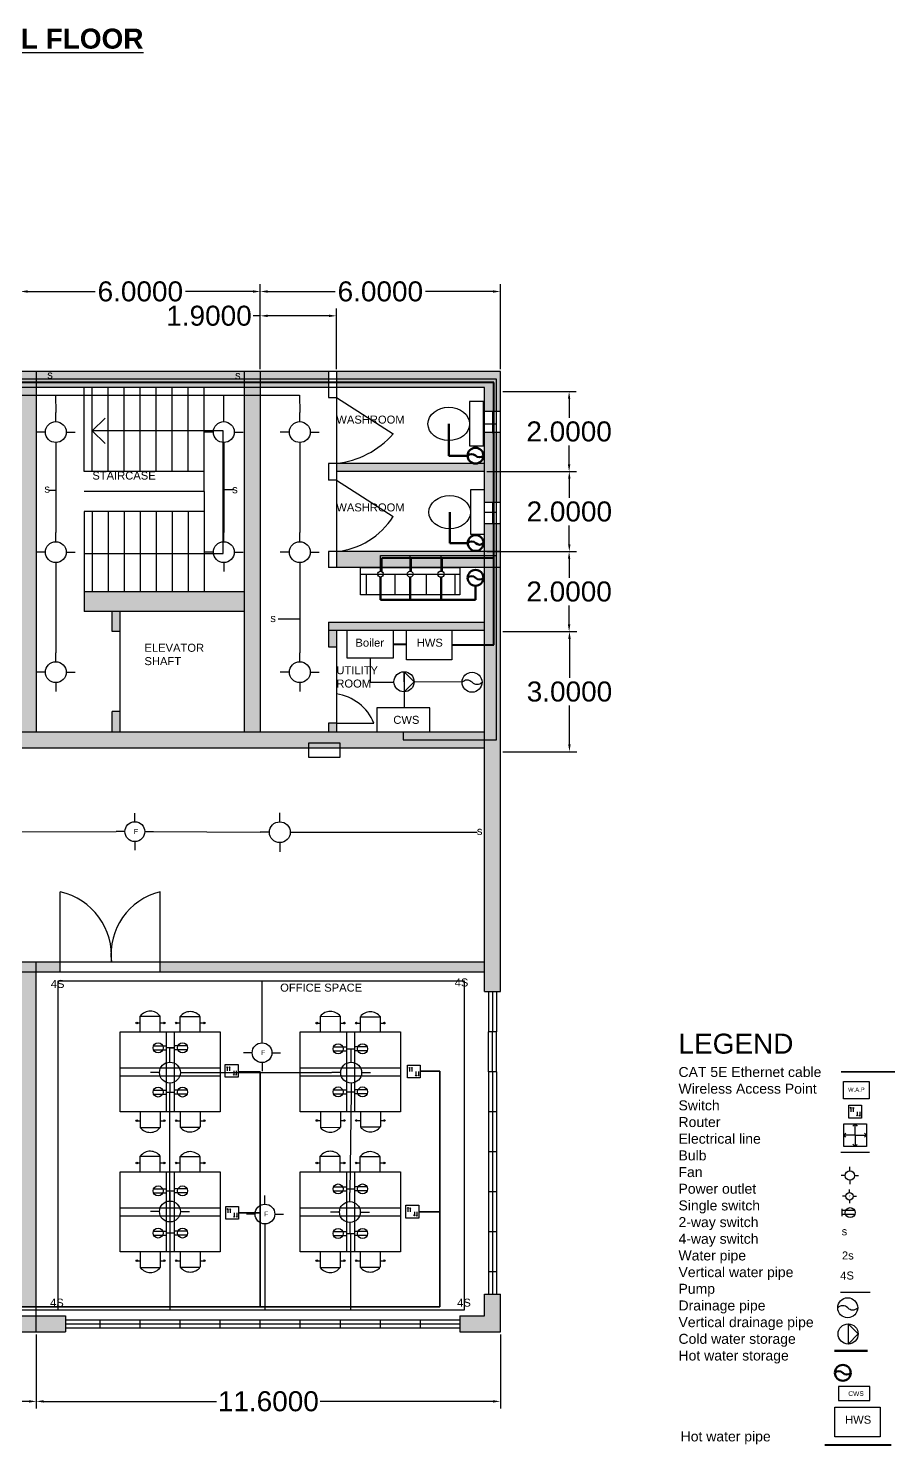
# Model space of a CAD drawing. Header units: inches. Extents: x 1.2 to 84.8, y -17.1 to 37.6.
# Drawn here: x 21.2 to 42.86, y 2.18 to 37.58 of the extents above; entities that cross this region are included whole.
import ezdxf

# ---------------------------------------------------------------- set-up
doc = ezdxf.new("R2010")
doc.units = ezdxf.units.IN
doc.header["$MEASUREMENT"] = 0
doc.header["$PDMODE"] = 3
doc.header["$PDSIZE"] = -20
for name, color, linetype, lineweight in [('Cold water supply', 170, 'Continuous', 30), ('Drainage', 67, 'Continuous', 53), ('Electricity Supply', 240, 'Continuous', 30), ('Hot water supply', 244, 'Continuous', 40), ('Internet Supply', 140, 'Continuous', 35)]:
    doc.layers.add(name, color=color, linetype=linetype, lineweight=lineweight)
doc.styles.get("Standard").update_dxf_attribs({"font": 'arial.ttf'})
doc.dimstyles.get("Standard").update_dxf_attribs({"dimtxt": 0.5, "dimasz": 0.18, "dimexe": 0.18, "dimexo": 0.0625, "dimgap": 0.09, "dimtad": 0, "dimtih": 1, "dimtoh": 1, "dimdec": 4, "dimzin": 0, "dimdsep": 46, "dimtxsty": 'Standard', "dimcen": 0.09, "dimadec": 0, "dimazin": 0, "dimtfac": 1, "dimtdec": 4, "dimtofl": 0, "dimtmove": 0, "dimatfit": 3, "dimfxl": 1, "dimtolj": 1, "dimtzin": 0, "dimarcsym": 0})

# ---------------------------------------------------------------- blocks, each defined once
blk = doc.blocks.new('*D4')
at = {"color": 0, "lineweight": -2, "transparency": 16777216}
for p, q in [((21, 29.062), (21, 31.18)), ((27, 29.062), (27, 31.18)), ((21.18, 31), (22.872, 31)), ((26.82, 31), (25.128, 31))]:
    blk.add_line(p, q, dxfattribs=at)
at = {"color": 0, "transparency": 16777216}
for points in [[(21.18, 31.03), (21.18, 30.97), (21, 31)], [(26.82, 31.03), (26.82, 30.97), (27, 31)]]:
    blk.add_solid(points, dxfattribs=at)
at = {"layer": 'Defpoints', "color": 0, "transparency": 16777216}
for p in [(27, 31), (21, 29), (27, 29)]:
    blk.add_point(p, dxfattribs=at)
at = {"color": 0, "transparency": 16777216, "insert": (24, 31), "char_height": 0.5, "attachment_point": 5}
blk.add_mtext('\\A1;6.0000', dxfattribs=at)
blk = doc.blocks.new('*D5')
at = {"color": 0, "lineweight": -2, "transparency": 16777216}
for p, q in [((27, 29.062), (27, 31.18)), ((33, 29.062), (33, 31.18)), ((27.18, 31), (28.872, 31)), ((32.82, 31), (31.128, 31))]:
    blk.add_line(p, q, dxfattribs=at)
at = {"color": 0, "transparency": 16777216}
for points in [[(27.18, 31.03), (27.18, 30.97), (27, 31)], [(32.82, 31.03), (32.82, 30.97), (33, 31)]]:
    blk.add_solid(points, dxfattribs=at)
at = {"layer": 'Defpoints', "color": 0, "transparency": 16777216}
for p in [(33, 31), (27, 29), (33, 29)]:
    blk.add_point(p, dxfattribs=at)
at = {"color": 0, "transparency": 16777216, "insert": (30, 31), "char_height": 0.5, "attachment_point": 5}
blk.add_mtext('\\A1;6.0000', dxfattribs=at)
blk = doc.blocks.new('*D7')
at = {"color": 0, "lineweight": -2, "transparency": 16777216}
for p, q in [((27, 29.062), (27, 30.572)), ((28.9, 29.062), (28.9, 30.572)), ((27, 30.392), (26.82, 30.392)), ((28.72, 30.392), (27.18, 30.392))]:
    blk.add_line(p, q, dxfattribs=at)
at = {"color": 0, "transparency": 16777216}
for points in [[(27.18, 30.422), (27.18, 30.362), (27, 30.392)], [(28.72, 30.422), (28.72, 30.362), (28.9, 30.392)]]:
    blk.add_solid(points, dxfattribs=at)
at = {"layer": 'Defpoints', "color": 0, "transparency": 16777216}
for p in [(27, 30.392), (27, 29), (28.9, 29)]:
    blk.add_point(p, dxfattribs=at)
at = {"color": 0, "transparency": 16777216, "insert": (25.717, 30.392), "char_height": 0.5, "attachment_point": 5}
blk.add_mtext('\\A1;1.9000', dxfattribs=at)
blk = doc.blocks.new('*D8')
at = {"color": 0, "lineweight": -2, "transparency": 16777216}
for p, q in [((32.663, 26.5), (34.904, 26.5)), ((34.724, 26.32), (34.724, 25.845)), ((34.724, 24.68), (34.724, 25.155)), ((32.663, 24.5), (34.904, 24.5))]:
    blk.add_line(p, q, dxfattribs=at)
at = {"color": 0, "transparency": 16777216}
for points in [[(34.694, 26.32), (34.754, 26.32), (34.724, 26.5)], [(34.694, 24.68), (34.754, 24.68), (34.724, 24.5)]]:
    blk.add_solid(points, dxfattribs=at)
at = {"layer": 'Defpoints', "color": 0, "transparency": 16777216}
for p in [(32.6, 26.5), (34.724, 26.5), (32.6, 24.5)]:
    blk.add_point(p, dxfattribs=at)
at = {"color": 0, "transparency": 16777216, "insert": (34.724, 25.5), "char_height": 0.5, "attachment_point": 5}
blk.add_mtext('\\A1;2.0000', dxfattribs=at)
blk = doc.blocks.new('*D15')
at = {"color": 0, "lineweight": -2, "transparency": 16777216}
for p, q in [((21.4, 4.938), (21.4, 3.083)), ((33, 4.938), (33, 3.083)), ((21.58, 3.263), (25.902, 3.263)), ((32.82, 3.263), (28.498, 3.263))]:
    blk.add_line(p, q, dxfattribs=at)
at = {"color": 0, "transparency": 16777216}
for points in [[(21.58, 3.293), (21.58, 3.233), (21.4, 3.263)], [(32.82, 3.293), (32.82, 3.233), (33, 3.263)]]:
    blk.add_solid(points, dxfattribs=at)
at = {"layer": 'Defpoints', "color": 0, "transparency": 16777216}
for p in [(21.4, 5), (33, 5), (21.4, 3.263)]:
    blk.add_point(p, dxfattribs=at)
at = {"color": 0, "transparency": 16777216, "insert": (27.2, 3.263), "char_height": 0.5, "attachment_point": 5}
blk.add_mtext('\\A1;11.6000', dxfattribs=at)
blk = doc.blocks.new('*D19')
at = {"color": 0, "lineweight": -2, "transparency": 16777216}
for p, q in [((15.4, 4.938), (15.4, 3.083)), ((21.4, 4.938), (21.4, 3.083)), ((15.58, 3.263), (17.272, 3.263)), ((21.22, 3.263), (19.528, 3.263))]:
    blk.add_line(p, q, dxfattribs=at)
at = {"color": 0, "transparency": 16777216}
for points in [[(15.58, 3.293), (15.58, 3.233), (15.4, 3.263)], [(21.22, 3.293), (21.22, 3.233), (21.4, 3.263)]]:
    blk.add_solid(points, dxfattribs=at)
at = {"layer": 'Defpoints', "color": 0, "transparency": 16777216}
for p in [(15.4, 5), (21.4, 5), (21.4, 3.263)]:
    blk.add_point(p, dxfattribs=at)
at = {"color": 0, "transparency": 16777216, "insert": (18.4, 3.263), "char_height": 0.5, "attachment_point": 5}
blk.add_mtext('\\A1;6.0000', dxfattribs=at)
blk = doc.blocks.new('*D20')
at = {"color": 0, "lineweight": -2, "transparency": 16777216}
for p, q in [((33.063, 24.5), (34.899, 24.5)), ((34.719, 24.32), (34.719, 23.845)), ((34.719, 22.68), (34.719, 23.155)), ((33.063, 22.5), (34.899, 22.5))]:
    blk.add_line(p, q, dxfattribs=at)
at = {"color": 0, "transparency": 16777216}
for points in [[(34.689, 24.32), (34.749, 24.32), (34.719, 24.5)], [(34.689, 22.68), (34.749, 22.68), (34.719, 22.5)]]:
    blk.add_solid(points, dxfattribs=at)
at = {"layer": 'Defpoints', "color": 0, "transparency": 16777216}
for p in [(33, 24.5), (33, 22.5), (34.719, 22.5)]:
    blk.add_point(p, dxfattribs=at)
at = {"color": 0, "transparency": 16777216, "insert": (34.719, 23.5), "char_height": 0.5, "attachment_point": 5}
blk.add_mtext('\\A1;2.0000', dxfattribs=at)
blk = doc.blocks.new('*D21')
at = {"color": 0, "lineweight": -2, "transparency": 16777216}
for p, q in [((33.063, 22.5), (34.908, 22.5)), ((34.728, 22.32), (34.728, 21.345)), ((34.728, 19.68), (34.728, 20.655)), ((33.063, 19.5), (34.908, 19.5))]:
    blk.add_line(p, q, dxfattribs=at)
at = {"color": 0, "transparency": 16777216}
for points in [[(34.698, 22.32), (34.758, 22.32), (34.728, 22.5)], [(34.698, 19.68), (34.758, 19.68), (34.728, 19.5)]]:
    blk.add_solid(points, dxfattribs=at)
at = {"layer": 'Defpoints', "color": 0, "transparency": 16777216}
for p in [(33, 22.5), (33, 19.5), (34.728, 19.5)]:
    blk.add_point(p, dxfattribs=at)
at = {"color": 0, "transparency": 16777216, "insert": (34.728, 21), "char_height": 0.5, "attachment_point": 5}
blk.add_mtext('\\A1;3.0000', dxfattribs=at)
blk = doc.blocks.new('*D22')
at = {"color": 0, "lineweight": -2, "transparency": 16777216}
for p, q in [((33.063, 28.5), (34.899, 28.5)), ((34.719, 28.32), (34.719, 27.845)), ((34.719, 26.68), (34.719, 27.155)), ((33.063, 26.5), (34.899, 26.5))]:
    blk.add_line(p, q, dxfattribs=at)
at = {"color": 0, "transparency": 16777216}
for points in [[(34.689, 28.32), (34.749, 28.32), (34.719, 28.5)], [(34.689, 26.68), (34.749, 26.68), (34.719, 26.5)]]:
    blk.add_solid(points, dxfattribs=at)
at = {"layer": 'Defpoints', "color": 0, "transparency": 16777216}
for p in [(33, 28.5), (34.719, 28.5), (33, 26.5)]:
    blk.add_point(p, dxfattribs=at)
at = {"color": 0, "transparency": 16777216, "insert": (34.719, 27.5), "char_height": 0.5, "attachment_point": 5}
blk.add_mtext('\\A1;2.0000', dxfattribs=at)

msp = doc.modelspace()

# ---------------------------------------------------------------- hatches: boundary and pattern name
h = msp.add_hatch(color=256)
h.dxf.hatch_style = 1
h.paths.add_polyline_path([(26.6, 29), (21.4, 29), (21.4, 28.6), (26.6, 28.6)])
h.paths.add_polyline_path([(27, 28.6), (26.6, 28.6), (26.6, 20), (27, 20)])
h.paths.add_polyline_path([(21.4, 28.6), (21, 28.6), (21, 20), (21.4, 20)])
h.paths.add_polyline_path([(21, 29), (20.5, 29), (20.5, 28.6), (21, 28.6)])
h.paths.add_polyline_path([(21.4, 29), (21, 29), (21, 28.6), (21.4, 28.6)])
h.paths.add_polyline_path([(27, 29), (26.6, 29), (26.6, 28.6), (27, 28.6)])
h.paths.add_polyline_path([(33, 29), (28.9, 29), (28.9, 28.6), (32.6, 28.6), (32.6, 28.01113), (33, 28.01113)])
h.paths.add_polyline_path([(28.7, 29), (27, 29), (27, 28.6), (28.7, 28.6)])
h.paths.add_polyline_path([(33, 27.48188), (32.6, 27.48188), (32.6, 25.7381), (33, 25.7381)])
h.paths.add_polyline_path([(33, 25.19871), (32.6, 25.19871), (32.6, 24.5), (33, 24.5)])
h.paths.add_polyline_path([(33, 24.5), (32.6, 24.5), (32.6, 24.1), (33, 24.1)])
h.paths.add_polyline_path([(32.6, 24.5), (28.9, 24.5), (28.9, 24.1), (32.6, 24.1)])
h.paths.add_polyline_path([(32.6, 26.7), (28.9, 26.7), (28.9, 26.5), (32.6, 26.5)])
h.paths.add_polyline_path([(33, 24.1), (32.6, 24.1), (32.6, 13.50339), (33, 13.50339)])
h.paths.add_polyline_path([(32.6, 20), (15, 20), (15, 19.6), (32.6, 19.6)])
h.paths.add_polyline_path([(32.6, 22.74032), (28.7, 22.74032), (28.7, 22.54032), (32.6, 22.54032)])
h.paths.add_polyline_path([(13, 29), (12.4, 29), (12.4, 28.6), (13, 28.6)])
h.paths.add_polyline_path([(12.4, 29), (12, 29), (12, 28.6), (12.4, 28.6)])
h.paths.add_polyline_path([(12, 29), (9.98659, 29), (9.98659, 28.6), (12, 28.6)])
h.paths.add_polyline_path([(6.00492, 29), (5, 29), (5, 28.00502), (5.4, 28.00502), (5.4, 28.6), (6.00492, 28.6)])
h.paths.add_polyline_path([(5.4, 24.64868), (5, 24.64868), (5, 23.69186), (5.4, 23.69186)])
h.paths.add_polyline_path([(5.4, 20), (5, 20), (5, 19.6), (5.4, 19.6)])
h.paths.add_polyline_path([(5.4, 20.47144), (5, 20.47144), (5, 20), (5.4, 20)])
h.paths.add_polyline_path([(9, 20), (5.61373, 20), (5.61373, 19.6), (9, 19.6)])
h.paths.add_polyline_path([(12.4, 20), (11.5, 20), (11.5, 19.6), (12.4, 19.6)])
h.paths.add_polyline_path([(5.4, 13.95833, -0.00663101), (5.4, 14), (5, 14), (5, 10.95352), (5.4, 10.95352)])
h.paths.add_polyline_path([(11, 14.5), (5.61373, 14.5), (5.61373, 14), (11, 14), (11, 14.25)])
h.paths.add_polyline_path([(15, 14.5), (11.4, 14.5), (11.4, 14.25), (11.4, 14), (15, 14), (15, 14.25)])
h.paths.add_polyline_path([(11.4, 14.25), (11.4, 14.5), (11, 14.5), (11, 14.25), (11, 14), (11.4, 14)])
h.paths.add_polyline_path([(5.4, 14.5), (5, 14.5), (5, 14), (5.4, 14)])
h.paths.add_polyline_path([(15.4, 14.5), (15, 14.5), (15, 14.25), (15, 14), (15.4, 14)])
h.paths.add_polyline_path([(15.4, 14), (15, 14), (15, 9.50332), (15.00044, 9.50332), (15.00044, 8.21763), (15.00009, 5.624), (15.4, 5.624)])
h.paths.add_polyline_path([(11.4, 14), (11, 14), (11, 6.77333), (11.00168, 6.77333), (11.00168, 5.95952), (11.00102, 5.58176), (11.4, 5.58176)])
h.paths.add_polyline_path([(11.4, 5.58176), (11, 5.58176), (11, 5.4), (11.4, 5.4)])
h.paths.add_polyline_path([(11.4, 5.4), (11, 5.4), (11, 5), (11.4, 5)])
h.paths.add_polyline_path([(11, 5.4), (9.99157, 5.4), (9.99157, 5), (11, 5)])
h.paths.add_polyline_path([(15, 5.4), (11.4, 5.4), (11.4, 5), (15, 5)])
h.paths.add_polyline_path([(15.4, 5.4), (15, 5.4), (15, 5), (15.4, 5)])
h.paths.add_polyline_path([(15.98294, 5.4), (15.4, 5.4), (15.4, 5), (15.98294, 5)])
h.paths.add_polyline_path([(15.4, 5.624), (15, 5.624), (15, 5.4), (15.4, 5.4)])
h.paths.add_polyline_path([(21, 5.4), (20.4977, 5.4), (20.4977, 5), (21, 5)])
h.paths.add_polyline_path([(21.4, 5.4), (21, 5.4), (21, 5), (21.4, 5)])
h.paths.add_polyline_path([(22.13162, 5.4), (21.4, 5.4), (21.4, 5), (22.13162, 5)])
h.paths.add_polyline_path([(21.4, 14), (21, 14), (21, 5.624), (21.4, 5.624)])
h.paths.add_polyline_path([(21.4, 14.25), (21, 14.25), (21, 14), (21.4, 14)])
h.paths.add_polyline_path([(21, 14.25), (18, 14.25), (18, 14), (21, 14)])
h.paths.add_polyline_path([(22, 14.25), (21.4, 14.25), (21.4, 14), (22, 14)])
h.paths.add_polyline_path([(32.6, 14.25), (24.5, 14.25), (24.5, 14), (32.6, 14)])
h.paths.add_polyline_path([(33, 5.9409), (32.6, 5.9409), (32.6, 5.4), (31.99045, 5.4), (31.99045, 5), (33, 5)])
h = msp.add_hatch(color=256)
h.dxf.hatch_style = 1
h.paths.add_polyline_path([(26.6, 23.49658), (22.6, 23.49658), (22.6, 23.4), (22.6, 23), (26.6, 23)])
h.paths.add_polyline_path([(23.5, 23), (23.3, 23), (23.3, 22.5), (23.5, 22.5)])
h.paths.add_polyline_path([(23.5, 20.5), (23.3, 20.5), (23.3, 20), (23.5, 20)])
h = msp.add_hatch(color=256)
h.dxf.hatch_style = 1
h.paths.add_polyline_path([(28.9, 22.54032), (28.7, 22.54032), (28.7, 22.11621), (28.9, 22.11621)])
h.paths.add_polyline_path([(28.9, 20.21251), (28.7, 20.21251), (28.7, 20), (28.9, 20)])

# ---------------------------------------------------------------- linework, layer by layer
for p, q in [((21.4, 29), (21.4, 20)), ((26.6, 29), (26.6, 20)), ((27, 29), (27, 20)), ((28.7, 29), (28.7, 28.35113)), ((28.7, 29), (28.7, 28.35113)), ((28.9, 29), (28.9, 24.1)), ((22.6, 26.5), (22.6, 28.6)), ((22.8, 26.5), (22.8, 28.6)), ((23.2, 26.5), (23.2, 28.6)), ((23.6, 26.5), (23.6, 28.6)), ((24, 26.5), (24, 28.6)), ((24.4, 26.5), (24.4, 28.6)), ((24.8, 26.5), (24.8, 28.6)), ((25.2, 26.5), (25.2, 28.6)), ((25.6, 26.5), (25.6, 28.6)), ((28.7, 28.35113), (28.9, 28.35113)), ((28.9, 28.35113), (30.32119, 27.43984)), ((32.6, 24.1), (32.6, 28.6)), ((32.6, 28.01113), (33, 28.01113)), ((32.8, 28.01113), (32.8, 27.46251)), ((22.8, 27.51865), (23.1182, 27.83685)), ((26.07106, 27.51865), (22.8, 27.51865)), ((22.8, 27.51865), (23.1182, 27.20045)), ((26.07106, 24.45), (26.07106, 27.51865)), ((32.57694, 27.48188), (33, 27.48188)), ((32.6, 26.7), (28.7, 26.7)), ((28.7, 26.7), (28.7, 26.28683)), ((25.6, 26.5), (22.6, 26.5)), ((25.6, 26), (25.6, 26.5)), ((28.9, 26.28683), (28.7, 26.28683)), ((32.6, 26.5), (28.9, 26.5)), ((28.9, 26.28683), (30.32119, 25.37554)), ((25.6, 26), (22.6, 26)), ((25.6, 26), (22.6, 26)), ((25.6, 26), (25.6, 25.5)), ((25.6, 25.5), (22.6, 25.5)), ((22.6, 25.5), (22.6, 23.4)), ((22.8, 25.5), (22.8, 23.49658)), ((23.2, 25.5), (23.2, 23.49658)), ((23.6, 25.5), (23.6, 23.49658)), ((24, 25.5), (24, 23.49658)), ((24.4, 25.5), (24.4, 23.49658)), ((24.8, 25.5), (24.8, 23.49658)), ((25.2, 25.5), (25.2, 23.49658)), ((25.6, 25.5), (25.6, 23.49658)), ((32.6, 25.7381), (33, 25.7381)), ((32.8, 25.7381), (32.8, 25.19871)), ((32.5936, 25.19871), (32.9936, 25.19871)), ((22.6, 24.45), (26.07106, 24.45)), ((33, 24.5), (28.7, 24.5)), ((28.7, 24.5), (28.7, 24.1)), ((28.7, 24.5), (28.7, 24.1)), ((33, 24.1), (28.7, 24.1)), ((32.6, 13.50339), (32.6, 24.1)), ((29.5, 23.93578), (31.99095, 23.93578)), ((29.64642, 23.93578), (29.64642, 23.42183)), ((30.36454, 23.93578), (30.36454, 23.42183)), ((31.14312, 23.93578), (31.14312, 23.42183)), ((31.86366, 23.93578), (31.86366, 23.42183)), ((26.6, 23.49658), (22.6, 23.49658)), ((22.6, 23.49658), (22.6, 23)), ((26.6, 23), (22.6, 23)), ((23.3, 22.5), (23.3, 23)), ((23.5, 20), (23.5, 23)), ((28.7, 22.74032), (32.6, 22.74032)), ((28.7, 22.74032), (28.7, 22.11621)), ((23.5, 22.5), (23.3, 22.5)), ((28.7, 22.54032), (32.6, 22.54032)), ((28.9, 22.54032), (28.9, 20)), ((28.7, 22.11621), (28.9, 22.11621)), ((30.59197, 21.24744), (30.59197, 21.49891)), ((30.59197, 21.49891), (30.59197, 20.99597)), ((30.84344, 21.24744), (30.59197, 21.49891)), ((30.59197, 20.99597), (30.84344, 21.24744)), ((23.3, 20), (23.3, 20.5)), ((23.5, 20.5), (23.3, 20.5)), ((28.9, 20.21251), (28.7, 20.21251)), ((28.7, 20.21251), (28.7, 20)), ((28.9, 20.21251), (29.84011, 20.21251)), ((5.4, 20), (32.6, 20)), ((5.4, 19.6), (32.6, 19.6)), ((22, 14), (22, 16)), ((24.5, 14), (24.5, 16)), ((15.4, 14.25), (32.6, 14.25)), ((21.4, 14), (21.4, 14.25)), ((5.4, 14), (32.6, 14)), ((21.4, 5), (21.4, 14)), ((32.6, 13.50339), (33, 13.50339)), ((32.7, 13.50339), (32.7, 12.5)), ((32.8, 13.50339), (32.8, 12.5)), ((32.9, 13.50339), (32.9, 12.5)), ((23.99893, 12.50462), (23.99893, 12.8925)), ((23.99893, 12.8925), (24.49893, 12.89004)), ((24.49893, 12.50462), (24.49893, 12.89004)), ((24.99893, 12.50462), (24.99893, 12.88142)), ((24.99893, 12.88142), (25.49893, 12.88142)), ((25.49893, 12.50462), (25.49893, 12.87567)), ((28.5, 12.5), (28.5, 12.88787)), ((28.5, 12.88787), (29, 12.88542)), ((29, 12.5), (29, 12.88542)), ((29.5, 12.5), (29.5, 12.87679)), ((29.5, 12.87679), (30, 12.87679)), ((30, 12.5), (30, 12.87105)), ((23.91139, 12.72123), (23.99893, 12.72123)), ((24.49893, 12.72123), (24.57893, 12.72123)), ((24.65, 12.5), (24.65, 10.5)), ((24.85, 12.5), (24.85, 10.5)), ((24.91893, 12.72123), (24.99893, 12.72123)), ((25.49893, 12.72123), (25.57893, 12.72123)), ((28.41246, 12.71661), (28.5, 12.71661)), ((29, 12.71661), (29.08, 12.71661)), ((29.15, 12.5), (29.15, 10.5)), ((29.35, 12.5), (29.35, 10.5)), ((29.42, 12.71661), (29.5, 12.71661)), ((30, 12.71661), (30.08, 12.71661)), ((32.9, 12.5), (32.7, 12.5)), ((32.7, 11.5), (32.7, 12.5)), ((32.8, 11.5), (32.8, 12.5)), ((32.9, 11.5), (32.9, 12.5)), ((23.5, 11.6), (26, 11.6)), ((23.5, 11.4), (26, 11.4)), ((26.16913, 11.6264), (26.1518, 11.60907)), ((26.16913, 11.6264), (26.16913, 11.52446)), ((26.16913, 11.6264), (26.18644, 11.60908)), ((26.23221, 11.62506), (26.21431, 11.60716)), ((26.23221, 11.62506), (26.23221, 11.52446)), ((26.23221, 11.62506), (26.24972, 11.60754)), ((26.33421, 11.4185), (26.31688, 11.43583)), ((26.33421, 11.52446), (26.33421, 11.4185)), ((26.33421, 11.4185), (26.35169, 11.43598)), ((26.39595, 11.41582), (26.37829, 11.43348)), ((26.39595, 11.52446), (26.39595, 11.41582)), ((26.39595, 11.41582), (26.41368, 11.43355)), ((28, 11.6), (30.5, 11.6)), ((28, 11.4), (30.5, 11.4)), ((30.72608, 11.60896), (30.70875, 11.59163)), ((30.72608, 11.60896), (30.72608, 11.50702)), ((30.72608, 11.60896), (30.74339, 11.59164)), ((30.78916, 11.60761), (30.77127, 11.58972)), ((30.78916, 11.60761), (30.78916, 11.50702)), ((30.78916, 11.60761), (30.80668, 11.5901)), ((30.89117, 11.40106), (30.87383, 11.41839)), ((30.89117, 11.50702), (30.89117, 11.40106)), ((30.89117, 11.40106), (30.90864, 11.41854)), ((30.9529, 11.39838), (30.93525, 11.41604)), ((30.9529, 11.50702), (30.9529, 11.39838)), ((30.9529, 11.39838), (30.97063, 11.41611)), ((32.9, 11.5), (32.7, 11.5)), ((32.7, 11.5), (32.7, 5.9409)), ((32.8, 11.5), (32.8, 5.9409)), ((32.9, 11.5), (32.9, 5.9409)), ((23.91139, 10.27877), (23.99893, 10.27877)), ((23.99893, 10.49538), (23.99893, 10.1075)), ((24.49893, 10.49538), (24.49893, 10.10996)), ((24.49893, 10.27877), (24.57893, 10.27877)), ((24.91893, 10.27877), (24.99893, 10.27877)), ((24.99893, 10.49538), (24.99893, 10.11858)), ((25.49893, 10.49538), (25.49893, 10.12433)), ((25.49893, 10.27877), (25.57893, 10.27877)), ((28.41246, 10.28339), (28.5, 10.28339)), ((28.5, 10.5), (28.5, 10.11213)), ((29, 10.5), (29, 10.11458)), ((29, 10.28339), (29.08, 10.28339)), ((29.42, 10.28339), (29.5, 10.28339)), ((29.5, 10.5), (29.5, 10.12321)), ((30, 10.5), (30, 10.12895)), ((30, 10.28339), (30.08, 10.28339)), ((32.9, 10.5), (32.7, 10.5)), ((41.75798, 10.60561), (41.74065, 10.58828)), ((41.75798, 10.60561), (41.75798, 10.50368)), ((41.75798, 10.60561), (41.7753, 10.58829)), ((41.82107, 10.60427), (41.80317, 10.58637)), ((41.82107, 10.60427), (41.82107, 10.50368)), ((41.82107, 10.60427), (41.83858, 10.58675)), ((41.92307, 10.39771), (41.90574, 10.41505)), ((41.92307, 10.50368), (41.92307, 10.39771)), ((41.92307, 10.39771), (41.94055, 10.41519)), ((41.98481, 10.39503), (41.96715, 10.41269)), ((41.98481, 10.50368), (41.98481, 10.39503)), ((41.98481, 10.39503), (42.00253, 10.41276)), ((23.99893, 10.1075), (24.49893, 10.10996)), ((24.99893, 10.11858), (25.49893, 10.11858)), ((28.5, 10.11213), (29, 10.11458)), ((29.5, 10.12321), (30, 10.12321)), ((41.58594, 9.91497), (41.6343, 9.96333)), ((41.86828, 9.91497), (41.58594, 9.91497)), ((41.58594, 9.91497), (41.63239, 9.86852)), ((41.86828, 10.19731), (41.81144, 10.14047)), ((41.86828, 9.91497), (41.86828, 10.19731)), ((41.86828, 10.19731), (41.92285, 10.14274)), ((41.86828, 9.91497), (41.86828, 9.63264)), ((41.86828, 9.91497), (42.15062, 9.91497)), ((42.15062, 9.91497), (42.10022, 9.86458)), ((42.15062, 9.91497), (42.10199, 9.9636)), ((41.86828, 9.63264), (41.81144, 9.68947)), ((41.86828, 9.63264), (41.92285, 9.68721)), ((23.91228, 9.22154), (23.99982, 9.22154)), ((23.99982, 9.00493), (23.99982, 9.39281)), ((23.99982, 9.39281), (24.49982, 9.39035)), ((24.49982, 9.00493), (24.49982, 9.39035)), ((24.49982, 9.22154), (24.57982, 9.22154)), ((24.91982, 9.22154), (24.99982, 9.22154)), ((24.99982, 9.00493), (24.99982, 9.38173)), ((24.99982, 9.38173), (25.49982, 9.38173)), ((25.49982, 9.00493), (25.49982, 9.37598)), ((25.49982, 9.22154), (25.57982, 9.22154)), ((28.41111, 9.22115), (28.49865, 9.22115)), ((28.49865, 9.00455), (28.49865, 9.39242)), ((28.49865, 9.39242), (28.99865, 9.38996)), ((28.99865, 9.00455), (28.99865, 9.38996)), ((28.99865, 9.22115), (29.07865, 9.22115)), ((29.41865, 9.22115), (29.49865, 9.22115)), ((29.49865, 9.00455), (29.49865, 9.38134)), ((29.49865, 9.38134), (29.99865, 9.38134)), ((29.99865, 9.00455), (29.99865, 9.37559)), ((29.99865, 9.22115), (30.07865, 9.22115)), ((32.9, 9.5), (32.7, 9.5)), ((24.65, 9), (24.65, 7)), ((24.85, 9), (24.85, 7)), ((29.15, 9), (29.15, 7)), ((29.35, 9), (29.35, 7)), ((32.9, 8.5), (32.7, 8.5)), ((23.5, 8.1), (26, 8.1)), ((23.5, 7.9), (26, 7.9)), ((26.18347, 8.07632), (26.16614, 8.05899)), ((26.18347, 8.07632), (26.18347, 7.97439)), ((26.18347, 8.07632), (26.20078, 8.05901)), ((26.24655, 8.07498), (26.22865, 8.05709)), ((26.24655, 8.07498), (26.24655, 7.97439)), ((26.24655, 8.07498), (26.26406, 8.05747)), ((26.34855, 7.86843), (26.33122, 7.88576)), ((26.34855, 7.97439), (26.34855, 7.86843)), ((26.34855, 7.86843), (26.36603, 7.88591)), ((26.41029, 7.86575), (26.39263, 7.8834)), ((26.41029, 7.97439), (26.41029, 7.86575)), ((26.41029, 7.86575), (26.42802, 7.88347)), ((28, 8.1), (30.5, 8.1)), ((28, 7.9), (30.5, 7.9)), ((30.68489, 8.10478), (30.66756, 8.08745)), ((30.68489, 8.10478), (30.68489, 8.00285)), ((30.68489, 8.10478), (30.7022, 8.08747)), ((30.74797, 8.10344), (30.73008, 8.08555)), ((30.74797, 8.10344), (30.74797, 8.00285)), ((30.74797, 8.10344), (30.76548, 8.08593)), ((30.84997, 7.89689), (30.83264, 7.91422)), ((30.84997, 8.00285), (30.84997, 7.89689)), ((30.84997, 7.89689), (30.86745, 7.91437)), ((30.91171, 7.89421), (30.89406, 7.91186)), ((30.91171, 8.00285), (30.91171, 7.89421)), ((30.91171, 7.89421), (30.92944, 7.91193)), ((32.9, 7.5), (32.7, 7.5)), ((23.91228, 6.77846), (23.99982, 6.77846)), ((23.99982, 6.99507), (23.99982, 6.60719)), ((24.49982, 6.99507), (24.49982, 6.60965)), ((24.49982, 6.77846), (24.57982, 6.77846)), ((24.91982, 6.77846), (24.99982, 6.77846)), ((24.99982, 6.99507), (24.99982, 6.61827)), ((25.49982, 6.99507), (25.49982, 6.62402)), ((25.49982, 6.77846), (25.57982, 6.77846)), ((28.41111, 6.77885), (28.49865, 6.77885)), ((28.49865, 6.99545), (28.49865, 6.60758)), ((28.99865, 6.99545), (28.99865, 6.61004)), ((28.99865, 6.77885), (29.07865, 6.77885)), ((29.41865, 6.77885), (29.49865, 6.77885)), ((29.49865, 6.99545), (29.49865, 6.61866)), ((29.99865, 6.99545), (29.99865, 6.62441)), ((29.99865, 6.77885), (30.07865, 6.77885)), ((23.99982, 6.60719), (24.49982, 6.60965)), ((24.99982, 6.61827), (25.49982, 6.61827)), ((28.49865, 6.60758), (28.99865, 6.61004)), ((29.49865, 6.61866), (29.99865, 6.61866)), ((32.9, 6.5), (32.7, 6.5)), ((32.6, 5.9409), (33, 5.9409)), ((22.13162, 5.4), (22.13162, 5)), ((31.99045, 5.4), (31.99045, 5)), ((22.13162, 5.3), (31.99045, 5.3)), ((22.13162, 5.2), (31.99045, 5.2)), ((22.13162, 5.1), (31.99045, 5.1)), ((23, 5.1), (23, 5.3)), ((24, 5.1), (24, 5.3)), ((25, 5.1), (25, 5.3)), ((26, 5.1), (26, 5.3)), ((27, 5.1), (27, 5.3)), ((28, 5.1), (28, 5.3)), ((29, 5.1), (29, 5.3)), ((30, 5.1), (30, 5.3)), ((31, 5.1), (31, 5.3)), ((41.6945, 5.20041), (41.6945, 4.69747)), ((41.94597, 4.94894), (41.6945, 5.20041)), ((41.6945, 4.69747), (41.94597, 4.94894))]:
    msp.add_line(p, q)
for points in [[(33, 13.50339), (33, 29), (20.5, 29)], [(32.6, 28.6), (20.5, 28.6)], [(31.99045, 5), (33, 5), (33, 5.9409)], [(31.99045, 5.4), (32.6, 5.4), (32.6, 5.9409)], [(20.4977, 5.4), (22.13162, 5.4)], [(20.4977, 5), (22.13162, 5)]]:
    msp.add_lwpolyline(points)
for points in [[(32.57694, 28.24713), (32.2315, 28.24713), (32.2315, 27.1433), (32.57694, 27.1433)], [(32.6, 26.04117), (32.25456, 26.04117), (32.25456, 24.93734), (32.6, 24.93734)], [(29.5, 24.1), (31.99095, 24.1), (31.99095, 23.42183), (29.5, 23.42183)], [(29.17489, 22.54032), (30.31864, 22.54032), (30.31864, 21.83667), (29.17489, 21.83667)], [(30.65, 22.54032), (31.78446, 22.54032), (31.78446, 21.79705), (30.65, 21.79705)], [(29.90943, 20), (31.23602, 20), (31.23602, 20.59906), (29.90943, 20.59906)], [(28.20494, 19.36104), (28.99282, 19.36104), (28.99282, 19.71684), (28.20494, 19.71684)], [(23.5, 12.5), (26, 12.5), (26, 10.5), (23.5, 10.5)], [(28, 12.5), (30.5, 12.5), (30.5, 10.5), (28, 10.5)], [(26.12219, 11.6848), (26.44286, 11.6848), (26.44286, 11.36413), (26.12219, 11.36413)], [(30.67914, 11.66736), (30.99981, 11.66736), (30.99981, 11.34669), (30.67914, 11.34669)], [(41.58012, 11.25524), (42.22063, 11.25524), (42.22063, 10.82824), (41.58012, 10.82824)], [(41.71105, 10.66401), (42.03171, 10.66401), (42.03171, 10.34334), (41.71105, 10.34334)], [(41.58594, 10.19731), (42.15062, 10.19731), (42.15062, 9.63264), (41.58594, 9.63264)], [(23.5, 9), (26, 9), (26, 7), (23.5, 7)], [(28, 9), (30.5, 9), (30.5, 7), (28, 7)], [(30.63795, 8.16319), (30.95862, 8.16319), (30.95862, 7.84252), (30.63795, 7.84252)], [(26.13653, 8.13472), (26.4572, 8.13472), (26.4572, 7.81406), (26.13653, 7.81406)], [(41.45199, 3.28355), (42.23987, 3.28355), (42.23987, 3.63934), (41.45199, 3.63934)], [(41.35876, 3.12232), (42.49322, 3.12232), (42.49322, 2.37905), (41.35876, 2.37905)]]:
    msp.add_lwpolyline(points, close=True)
for centre, radius in [((30.00422, 23.93578), 0.07359), ((30.74547, 23.93578), 0.0757), ((31.51882, 23.93578), 0.07847), ((30.59197, 21.24744), 0.25147), ((23.91139, 12.72123), 0.02), ((24.59893, 12.72123), 0.02), ((24.89893, 12.72123), 0.02), ((25.59893, 12.72123), 0.02), ((28.41246, 12.71661), 0.02), ((29.1, 12.71661), 0.02), ((29.4, 12.71661), 0.02), ((30.1, 12.71661), 0.02), ((23.91139, 10.27877), 0.02), ((24.59893, 10.27877), 0.02), ((24.89893, 10.27877), 0.02), ((25.59893, 10.27877), 0.02), ((28.41246, 10.28339), 0.02), ((29.1, 10.28339), 0.02), ((29.4, 10.28339), 0.02), ((30.1, 10.28339), 0.02), ((23.91228, 9.22154), 0.02), ((24.59982, 9.22154), 0.02), ((24.89982, 9.22154), 0.02), ((25.59982, 9.22154), 0.02), ((28.41111, 9.22115), 0.02), ((29.09865, 9.22115), 0.02), ((29.39865, 9.22115), 0.02), ((30.09865, 9.22115), 0.02), ((23.91228, 6.77846), 0.02), ((24.59982, 6.77846), 0.02), ((24.89982, 6.77846), 0.02), ((25.59982, 6.77846), 0.02), ((28.41111, 6.77885), 0.02), ((29.09865, 6.77885), 0.02), ((29.39865, 6.77885), 0.02), ((30.09865, 6.77885), 0.02), ((41.6945, 4.94894), 0.25147)]:
    msp.add_circle(centre, radius)
for centre, radius, start, end in [((28.63597, 28.94212), 2.25762, 276.716254, 318.28487), ((28.70662, 26.40511), 1.9149, 32.631533, 32.836932), ((28.70662, 26.40511), 1.9149, 275.795899, 327.475542), ((28.73539, 19.76174), 1.19315, 22.197001, 82.069972), ((21.63226, 14.3923), 1.64923, 355.050343, 77.115881), ((24.88359, 14.42804), 1.61808, 103.713258, 186.317294), ((24.24798, 12.69856), 0.31566, 37.344312, 142.092082), ((25.24679, 12.69302), 0.31134, 35.920355, 142.762548), ((28.74905, 12.69394), 0.31566, 37.344312, 142.092082), ((29.74787, 12.6884), 0.31134, 35.920355, 142.762548), ((24.24798, 10.30144), 0.31566, 217.907918, 322.655688), ((25.24679, 10.30698), 0.31134, 217.237452, 324.079645), ((28.74905, 10.30606), 0.31566, 217.907918, 322.655688), ((29.74787, 10.3116), 0.31134, 217.237452, 324.079645), ((24.24887, 9.19887), 0.31566, 37.344312, 142.092082), ((25.24769, 9.19333), 0.31134, 35.920355, 142.762548), ((28.7477, 9.19848), 0.31566, 37.344312, 142.092082), ((29.74651, 9.19294), 0.31134, 35.920355, 142.762548), ((24.24887, 6.80113), 0.31566, 217.907918, 322.655688), ((25.24769, 6.80667), 0.31134, 217.237452, 324.079645), ((28.7477, 6.80152), 0.31566, 217.907918, 322.655688), ((29.74651, 6.80706), 0.31134, 217.237452, 324.079645)]:
    msp.add_arc(centre, radius, start, end)
for centre in [(31.71117, 27.69066), (31.73423, 25.48469)]:
    msp.add_ellipse(centre, major_axis=(0.52033, 0), ratio=0.79784385)
at = {"layer": 'Cold water supply'}
for p, q in [((32.90666, 28.80914), (12.18267, 28.80914)), ((32.90666, 19.79437), (32.90666, 28.80914)), ((32.57694, 27.69522), (32.90666, 27.69522)), ((32.6, 25.48925), (32.90666, 25.48925)), ((30.00422, 24.00937), (30.00422, 24.40503)), ((30.00422, 24.40503), (32.90666, 24.40503)), ((30.74547, 24.01147), (30.74547, 24.40503)), ((31.51882, 24.01424), (31.51882, 24.40503)), ((29.74677, 21.83667), (29.74677, 21.23944)), ((29.74677, 21.23944), (30.34063, 21.23944)), ((32.04177, 21.23485), (30.84343, 21.24526)), ((30.59197, 20.99597), (30.59197, 20.59906)), ((30.57272, 20), (30.57272, 19.79437)), ((30.57272, 19.79437), (32.90666, 19.79437)), ((41.50634, 5.99682), (42.24322, 5.99682))]:
    msp.add_line(p, q, dxfattribs=at)
for centre in [(32.29177, 21.23485), (41.68292, 5.60309)]:
    msp.add_circle(centre, 0.25, dxfattribs=at)
for centre, start, end in [((32.16677, 21.10985), 45, 135), ((32.41677, 21.35985), 225, 315), ((41.55792, 5.47809), 45, 135), ((41.80792, 5.72809), 225, 315)]:
    msp.add_arc(centre, 0.17678, start, end, dxfattribs=at)
at = {"layer": 'Drainage'}
for p, q in [((31.71117, 27.69066), (31.71117, 26.89506)), ((31.71117, 26.89506), (32.18044, 26.89506)), ((31.73423, 25.48469), (31.73423, 24.70948)), ((31.73423, 24.70948), (32.18602, 24.70948)), ((30.00422, 23.86218), (30.00422, 23.29204)), ((30.74547, 23.86008), (30.74547, 23.29204)), ((31.51882, 23.85731), (31.51882, 23.29204)), ((32.37919, 23.29204), (32.38076, 23.64656)), ((30.00422, 23.29204), (32.37919, 23.29204)), ((41.35374, 4.52535), (42.17672, 4.52535))]:
    msp.add_line(p, q, dxfattribs=at)
for centre in [(32.37826, 26.89784), (32.38381, 24.71379), (32.38076, 23.8444), (41.56098, 3.97595)]:
    msp.add_circle(centre, 0.19784, dxfattribs=at)
for centre, start, end in [((32.27934, 26.79892), 45, 135), ((32.47718, 26.99676), 225, 315), ((32.28489, 24.61487), 45, 135), ((32.48273, 24.81271), 225, 315), ((32.28184, 23.74548), 45, 135), ((32.47968, 23.94332), 225, 315), ((41.46206, 3.87703), 45, 135), ((41.6599, 4.07487), 225, 315)]:
    msp.add_arc(centre, 0.13989, start, end, dxfattribs=at)
at = {"layer": 'Electricity Supply'}
for p, q in [((5.48591, 28.41207), (27.98277, 28.41207)), ((21.88223, 28.41207), (21.88688, 27.97377)), ((26.08688, 27.97377), (26.08688, 28.41207)), ((27.98277, 28.41207), (27.98688, 27.97377)), ((21.88688, 27.74747), (21.88688, 27.97377)), ((26.08688, 27.74747), (26.08688, 27.97377)), ((27.98688, 27.74747), (27.98688, 27.97377)), ((21.6263, 27.48688), (21.4, 27.48688)), ((22.14747, 27.48688), (22.37377, 27.48688)), ((25.8263, 27.48688), (25.6, 27.48688)), ((26.34747, 27.48688), (26.57377, 27.48688)), ((27.7263, 27.48688), (27.5, 27.48688)), ((28.24747, 27.48688), (28.47377, 27.48688)), ((21.88688, 27.2263), (21.88688, 27)), ((21.88688, 27), (21.88688, 24.97377)), ((26.08688, 27.2263), (26.08688, 27)), ((26.08688, 27), (26.08688, 24.97377)), ((27.98688, 27.2263), (27.98688, 27)), ((27.98688, 27), (27.98688, 24.97377)), ((21.72468, 26.03235), (21.88688, 26.03235)), ((26.08688, 26.05119), (26.32461, 26.05119)), ((21.88688, 24.74747), (21.88688, 24.97377)), ((26.08688, 24.74747), (26.08688, 24.97377)), ((27.98688, 24.74747), (27.98688, 24.97377)), ((21.6263, 24.48688), (21.4, 24.48688)), ((22.14747, 24.48688), (22.37377, 24.48688)), ((25.8263, 24.48688), (25.6, 24.48688)), ((26.34747, 24.48688), (26.57377, 24.48688)), ((27.7263, 24.48688), (27.5, 24.48688)), ((28.24747, 24.48688), (28.47377, 24.48688)), ((21.88688, 24.2263), (21.88688, 24)), ((26.08688, 24.2263), (26.08688, 24)), ((27.98688, 24.2263), (27.98688, 24)), ((21.88688, 24), (21.88688, 21.97377)), ((27.98688, 24), (27.98688, 21.97377)), ((27.44929, 22.81835), (27.98688, 22.81835)), ((21.88688, 21.74747), (21.88688, 21.97377)), ((27.98688, 21.74747), (27.98688, 21.97377)), ((21.6263, 21.48688), (21.4, 21.48688)), ((22.14747, 21.48688), (22.37377, 21.48688)), ((27.7263, 21.48688), (27.5, 21.48688)), ((28.24747, 21.48688), (28.47377, 21.48688)), ((21.88688, 21.2263), (21.88688, 21)), ((27.98688, 21.2263), (27.98688, 21)), ((23.86223, 17.75019), (23.86223, 17.96556)), ((27.48688, 17.74747), (27.48688, 17.97377)), ((20.49132, 17.49858), (23.39886, 17.5022)), ((23.61423, 17.5022), (23.39886, 17.5022)), ((24.11023, 17.5022), (24.32559, 17.5022)), ((24.32559, 17.5022), (27, 17.48688)), ((27.2263, 17.48688), (27, 17.48688)), ((27.74747, 17.48688), (27.97377, 17.48688)), ((27.97377, 17.48688), (32.42195, 17.48688)), ((23.86223, 17.2542), (23.86223, 17.03883)), ((27.48688, 17.2263), (27.48688, 17)), ((32.10763, 13.76496), (21.93926, 13.76496)), ((21.93926, 13.76496), (21.93926, 5.72417)), ((27.04369, 12.43962), (27.04369, 13.76496)), ((32.10763, 5.55546), (32.10763, 13.76496)), ((27.04369, 12.22425), (27.04369, 12.43962)), ((24.32963, 12.14815), (24.57963, 12.14815)), ((24.32963, 12.04815), (24.57963, 12.04815)), ((24.57963, 12.14815), (24.65, 12.14815)), ((24.57963, 12.04815), (24.65, 12.04815)), ((24.65, 12.19286), (24.65, 12.00608)), ((24.85, 12.09861), (24.65, 12.09861)), ((24.73996, 11.96754), (24.73996, 12.09861)), ((24.73996, 12.09861), (24.85, 12.09861)), ((24.85, 12.19286), (24.85, 12.00608)), ((24.92037, 12.14815), (24.85, 12.14815)), ((24.92037, 12.04815), (24.85, 12.04815)), ((25.17037, 12.14815), (24.92037, 12.14815)), ((25.17037, 12.04815), (24.92037, 12.04815)), ((28.82963, 12.12412), (29.07963, 12.12412)), ((29.07963, 12.12412), (29.15, 12.12412)), ((29.15, 12.16883), (29.15, 11.98205)), ((29.15, 12.07544), (29.35, 12.07544)), ((29.27019, 11.96594), (29.27019, 12.07544)), ((29.35, 12.16883), (29.35, 11.98205)), ((29.42037, 12.12412), (29.35, 12.12412)), ((29.67037, 12.12412), (29.42037, 12.12412)), ((24.73996, 11.74125), (24.73996, 11.96754)), ((26.79569, 11.97625), (26.58032, 11.97625)), ((27.04369, 11.72825), (27.04369, 11.51289)), ((27.29168, 11.97625), (27.50705, 11.97625)), ((28.82963, 12.02412), (29.07963, 12.02412)), ((29.07963, 12.02412), (29.15, 12.02412)), ((29.27019, 11.73964), (29.27019, 11.96594)), ((29.42037, 12.02412), (29.35, 12.02412)), ((29.67037, 12.02412), (29.42037, 12.02412)), ((24.47937, 11.48066), (24.25308, 11.48066)), ((25.00054, 11.48066), (25.22684, 11.48066)), ((25.22684, 11.48066), (28.78064, 11.48066)), ((29.0096, 11.47905), (28.7833, 11.47905)), ((29.53077, 11.47905), (29.75707, 11.47905)), ((24.32963, 11.04378), (24.57963, 11.04378)), ((24.57963, 11.04378), (24.65, 11.04378)), ((24.65, 11.08849), (24.65, 10.90171)), ((24.65, 10.9951), (24.85, 10.9951)), ((24.73996, 11.22008), (24.73996, 10.99378)), ((24.73996, 8.51008), (24.73996, 10.99378)), ((24.85, 11.08849), (24.85, 10.90171)), ((24.92037, 11.04378), (24.85, 11.04378)), ((25.17037, 11.04378), (24.92037, 11.04378)), ((28.82963, 11.04786), (29.07963, 11.04786)), ((29.07963, 11.04786), (29.15, 11.04786)), ((29.15, 11.09257), (29.15, 10.90579)), ((29.15, 10.99918), (29.35, 10.99918)), ((29.27019, 10.99217), (29.23916, 8.48213)), ((29.27019, 11.21847), (29.27019, 10.99217)), ((29.35, 11.09257), (29.35, 10.90579)), ((29.42037, 11.04786), (29.35, 11.04786)), ((29.67037, 11.04786), (29.42037, 11.04786)), ((24.32963, 10.94378), (24.57963, 10.94378)), ((24.57963, 10.94378), (24.65, 10.94378)), ((24.92037, 10.94378), (24.85, 10.94378)), ((25.17037, 10.94378), (24.92037, 10.94378)), ((28.82963, 10.94786), (29.07963, 10.94786)), ((29.07963, 10.94786), (29.15, 10.94786)), ((29.42037, 10.94786), (29.35, 10.94786)), ((29.67037, 10.94786), (29.42037, 10.94786)), ((41.50906, 9.4896), (42.23173, 9.4896)), ((41.62218, 8.90714), (41.52157, 8.90714)), ((41.73805, 9.023), (41.73805, 9.12362)), ((41.85391, 8.90714), (41.95453, 8.90714)), ((24.32963, 8.57395), (24.57963, 8.57395)), ((24.57963, 8.57395), (24.65, 8.57395)), ((24.65, 8.61866), (24.65, 8.43188)), ((24.65, 8.52527), (24.85, 8.52527)), ((24.73996, 8.49488), (24.73996, 8.52527)), ((24.73996, 8.26858), (24.73996, 8.49488)), ((24.73996, 8.49488), (24.73996, 5.55546)), ((24.85, 8.61866), (24.85, 8.43188)), ((24.92037, 8.57395), (24.85, 8.57395)), ((25.17037, 8.57395), (24.92037, 8.57395)), ((28.82963, 8.62141), (29.07963, 8.62141)), ((28.82963, 8.52141), (29.07963, 8.52141)), ((29.07963, 8.62141), (29.15, 8.62141)), ((29.07963, 8.52141), (29.15, 8.52141)), ((29.15, 8.66612), (29.15, 8.47934)), ((29.15, 8.57273), (29.35, 8.57273)), ((29.35, 8.66612), (29.35, 8.47934)), ((29.42037, 8.62141), (29.35, 8.62141)), ((29.42037, 8.52141), (29.35, 8.52141)), ((29.67037, 8.62141), (29.42037, 8.62141)), ((29.67037, 8.52141), (29.42037, 8.52141)), ((41.72889, 8.4805), (41.72889, 8.56059)), ((41.73805, 8.79127), (41.73805, 8.69066)), ((24.32963, 8.47395), (24.57963, 8.47395)), ((24.57963, 8.47395), (24.65, 8.47395)), ((24.92037, 8.47395), (24.85, 8.47395)), ((25.17037, 8.47395), (24.92037, 8.47395)), ((27.11519, 8.19249), (27.11519, 8.40786)), ((29.23916, 8.25583), (29.23916, 8.48213)), ((41.63667, 8.38828), (41.55658, 8.38828)), ((41.72889, 8.29606), (41.72889, 8.21597)), ((41.82111, 8.38828), (41.90119, 8.38828)), ((24.47937, 8.008), (24.25308, 8.008)), ((25.00054, 8.008), (25.22684, 8.008)), ((26.86719, 7.9445), (26.65182, 7.9445)), ((27.36318, 7.9445), (27.57855, 7.9445)), ((28.97858, 7.99524), (28.75228, 7.99524)), ((29.49974, 7.99524), (29.72604, 7.99524)), ((41.54079, 8.07542), (41.54079, 7.88863)), ((41.61116, 8.0307), (41.54079, 8.0307)), ((41.61116, 7.9307), (41.54079, 7.9307)), ((41.86116, 8.0307), (41.61116, 8.0307)), ((41.86116, 7.9307), (41.61116, 7.9307)), ((24.32963, 7.52112), (24.57963, 7.52112)), ((24.57963, 7.52112), (24.65, 7.52112)), ((24.65, 7.56583), (24.65, 7.37905)), ((24.65, 7.47244), (24.85, 7.47244)), ((24.73996, 7.74742), (24.73996, 7.52112)), ((24.85, 7.56583), (24.85, 7.37905)), ((24.92037, 7.52112), (24.85, 7.52112)), ((25.17037, 7.52112), (24.92037, 7.52112)), ((27.11519, 7.6965), (27.11519, 7.48113)), ((27.11519, 7.48113), (27.11519, 5.55546)), ((28.82963, 7.50836), (29.07963, 7.50836)), ((29.07963, 7.50836), (29.15, 7.50836)), ((29.15, 7.55308), (29.15, 7.36629)), ((29.15, 7.45968), (29.35, 7.45968)), ((29.23916, 7.73466), (29.23916, 7.50836)), ((29.23916, 7.50836), (29.23916, 7.45968)), ((29.25, 7.45968), (29.25, 5.55546)), ((29.35, 7.55308), (29.35, 7.36629)), ((29.42037, 7.50836), (29.35, 7.50836)), ((29.67037, 7.50836), (29.42037, 7.50836)), ((24.32963, 7.42112), (24.57963, 7.42112)), ((24.57963, 7.42112), (24.65, 7.42112)), ((24.92037, 7.42112), (24.85, 7.42112)), ((25.17037, 7.42112), (24.92037, 7.42112)), ((28.82963, 7.40836), (29.07963, 7.40836)), ((29.07963, 7.40836), (29.15, 7.40836)), ((29.42037, 7.40836), (29.35, 7.40836)), ((29.67037, 7.40836), (29.42037, 7.40836)), ((21.93926, 5.72417), (21.93926, 5.55546)), ((14.54279, 5.55546), (32.10763, 5.55546))]:
    msp.add_line(p, q, dxfattribs=at)
for centre, radius in [((21.88688, 27.48688), 0.26058), ((26.08688, 27.48688), 0.26058), ((27.98688, 27.48688), 0.26058), ((21.88688, 24.48688), 0.26058), ((26.08688, 24.48688), 0.26058), ((27.98688, 24.48688), 0.26058), ((21.88688, 21.48688), 0.26058), ((27.98688, 21.48688), 0.26058), ((23.86223, 17.5022), 0.248), ((27.48688, 17.48688), 0.26058), ((24.44419, 12.09815), 0.125), ((25.05581, 12.09815), 0.125), ((27.04369, 11.97625), 0.248), ((28.94419, 12.07412), 0.125), ((29.55581, 12.07412), 0.125), ((24.73996, 11.48066), 0.26058), ((29.27019, 11.47905), 0.26058), ((24.44419, 10.99378), 0.125), ((25.05581, 10.99378), 0.125), ((28.94419, 10.99786), 0.125), ((29.55581, 10.99786), 0.125), ((41.73805, 8.90714), 0.11586), ((24.44419, 8.52395), 0.125), ((25.05581, 8.52395), 0.125), ((28.94419, 8.57141), 0.125), ((29.55581, 8.57141), 0.125), ((24.73996, 8.008), 0.26058), ((27.11519, 7.9445), 0.248), ((29.23916, 7.99524), 0.26058), ((41.72889, 8.38828), 0.09222), ((41.7466, 7.9807), 0.125), ((24.44419, 7.47112), 0.125), ((25.05581, 7.47112), 0.125), ((28.94419, 7.45836), 0.125), ((29.55581, 7.45836), 0.125)]:
    msp.add_circle(centre, radius, dxfattribs=at)
at = {"layer": 'Hot water supply'}
for p, q in [((32.83701, 28.7296), (12.12989, 28.7296)), ((32.83701, 22.16868), (32.83701, 28.7296)), ((32.83701, 24.33586), (30.03451, 24.33586)), ((30.03451, 24.00285), (30.03451, 24.33586)), ((30.76729, 24.00826), (30.76729, 24.33586)), ((31.54369, 24.01019), (31.54369, 24.33586)), ((30.31864, 22.18849), (30.65, 22.18849)), ((31.78446, 22.16868), (32.83701, 22.16868)), ((41.11243, 2.18172), (42.77201, 2.18172))]:
    msp.add_line(p, q, dxfattribs=at)
at = {"layer": 'Internet Supply'}
for p, q in [((26.99458, 11.5), (26.44286, 11.5)), ((26.99458, 5.624), (26.99458, 11.5)), ((31.48978, 11.51663), (30.99981, 11.51663)), ((31.48978, 5.624), (31.48978, 11.51663)), ((41.52165, 11.49688), (42.8579, 11.49688)), ((26.4572, 7.97439), (26.99458, 7.97439)), ((30.95862, 8.00285), (31.48978, 8.00285)), ((14.80586, 5.624), (31.48978, 5.624))]:
    msp.add_line(p, q, dxfattribs=at)

# ---------------------------------------------------------------- texts
at = {"attachment_point": 1}
for s, width, gutter_width, insert, char_height in [('{\\fArial|b1|i0|c0|p34;\\LPRACTICAL CAT- TYPICAL FLOOR\\P}Applicable to all 14 floors', 11.4955959, 1, (12.36183, 37.56939), 0.5), ('WASHROOM', 2.0486064, 1, (28.9, 27.89879), 0.2), ('STAIRCASE', 2.2894572, 1, (22.8, 26.5), 0.2), ('WASHROOM', 2.0187303, 1, (28.9, 25.70435), 0.2), ('Boiler', 0.7563568, 1, (29.37781, 22.32336), 0.2), ('HWS', 0.6137929, 1, (30.91002, 22.32359), 0.2), ('ELEVATOR\\PSHAFT', 2.0465241, 1, (24.10354, 22.19636), 0.2), ('UTILITY\\PROOM', 1.4552548, 1, (28.9, 21.6361), 0.2), ('^ICWS', 0.7262911, 1, (30.24663, 20.39539), 0.2), ('OFFICE SPACE', 2.5307245, 1, (27.49636, 13.70372), 0.2), ('LEGEND{\\H0.5x;\\PCAT 5E Ethernet cable\\PWireless Access Point\\PSwitch\\PRouter\\PElectrical line\\PBulb\\PFan\\PPower outlet\\PSingle switch\\P2-way switch\\P4-way switch\\PWater pipe\\PVertical water pipe\\PPump\\PDrainage pipe\\PVertical drainage pipe\\PCold water storage\\PHot water storage}', 7.4996139, 1, (37.45412, 12.45335), 0.5), ('W.A.P', 0.438096, 0.5247, (41.69231, 11.10684), 0.10494), ('^ICWS', 0.4313548, 0.59391, (41.65226, 3.51838), 0.118783), ('HWS', 0.6137929, 1, (41.61878, 2.90559), 0.2), ('Hot water pipe', 2.6184417, 1, (37.50747, 2.51341), 0.25)]:
    msp.add_mtext_dynamic_manual_height_columns(s, width=width, gutter_width=gutter_width, heights=[0], dxfattribs=dict(at, insert=insert, char_height=char_height))
at = {"layer": 'Electricity Supply', "attachment_point": 1}
for s, width, gutter_width, heights, insert, char_height in [('s', 0.2, 1, [0.30396], (21.67287, 29.02104), 0.2), ('s', 0.2, 1, [0.30396], (26.36739, 29.00692), 0.2), ('s', 0.2, 1, [0.30396], (21.6014, 26.1718), 0.2), ('s', 0.2, 1, [0.30396], (26.29592, 26.15768), 0.2), ('s', 0.2, 1, [0.30396], (27.24929, 22.93837), 0.2), ('F', 0.1782205, 0.61534, [0], (23.84019, 17.56533), 0.12307), ('s', 0.2, 1, [0.30396], (32.41303, 17.61825), 0.2), ('4S', 0.364484, 1, [0], (31.85864, 13.83207), 0.2), ('4S', 0.364484, 1, [0], (21.76163, 13.7959), 0.2), ('F', 0.1782205, 0.61534, [0], (27.02165, 12.03939), 0.12307), ('F', 0.0662735, 0.22882, [0], (41.72069, 8.41176), 0.04576), ('F', 0.1782205, 0.61534, [0], (27.09315, 8.00763), 0.12307), ('s', 0.2, 1, [0.30396], (41.5319, 7.61292), 0.2), ('2s', 0.204413, 1, [0], (41.53975, 7.00992), 0.2), ('4S', 0.364484, 1, [0], (41.49629, 6.50875), 0.2), ('4S', 0.364484, 1, [0], (21.74327, 5.83082), 0.2), ('4S', 0.364484, 1, [0], (31.92069, 5.83082), 0.2)]:
    msp.add_mtext_dynamic_manual_height_columns(s, width=width, gutter_width=gutter_width, heights=heights, dxfattribs=dict(at, insert=insert, char_height=char_height))

# ---------------------------------------------------------------- dimensions: what is measured, and where the dimension line sits
for base, p1, p2, picture, middle in [((27, 31), (21, 29), (27, 29), '*D4', (24, 31)), ((33, 31), (27, 29), (33, 29), '*D5', (30, 31)), ((27, 30.39227), (28.9, 29), (27, 29), '*D7', (25.71653, 30.39227)), ((21.4, 3.26325), (15.4, 5), (21.4, 5), '*D19', (18.4, 3.26325)), ((21.4, 3.26325), (33, 5), (21.4, 5), '*D15', (27.2, 3.26325))]:
    dim = msp.add_linear_dim(base=base, p1=p1, p2=p2, dimstyle='Standard')
    dim.commit()
    dim.dimension.update_dxf_attribs({"geometry": picture, "text_midpoint": middle})
for base, p1, p2, picture, middle in [((34.71871, 28.5), (33, 26.5), (33, 28.5), '*D22', (34.71871, 27.5)), ((34.71853, 22.5), (33, 24.5), (33, 22.5), '*D20', (34.71853, 23.5))]:
    dim = msp.add_linear_dim(base=base, p1=p1, p2=p2, angle=90, dimstyle='Standard')
    dim.commit()
    dim.dimension.update_dxf_attribs({"geometry": picture, "text_midpoint": middle, "dimtype": 160})
for base, p1, p2, picture, middle in [((34.72437, 26.5), (32.6, 24.5), (32.6, 26.5), '*D8', (34.72437, 25.5)), ((34.72793, 19.5), (33, 22.5), (33, 19.5), '*D21', (34.72793, 21))]:
    dim = msp.add_linear_dim(base=base, p1=p1, p2=p2, angle=90, dimstyle='Standard')
    dim.commit()
    dim.dimension.update_dxf_attribs({"geometry": picture, "text_midpoint": middle})

doc.saveas('drawing.dxf')
